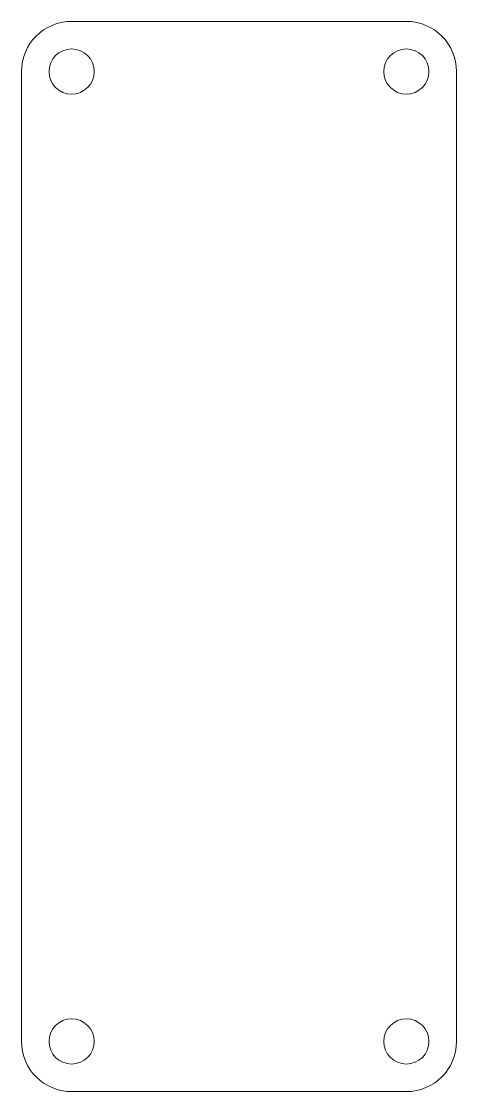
# Model space of a CAD drawing. Header units: millimetres. Extents: x 75.7 to 101.7, y 73.2 to 137.2.
import ezdxf

# ---------------------------------------------------------------- set-up
doc = ezdxf.new("R2010")
doc.units = ezdxf.units.MM
doc.layers.add('VISIBLE', color=7, linetype='Continuous', lineweight=0)

msp = doc.modelspace()

# ---------------------------------------------------------------- linework, layer by layer
at = {"layer": 'VISIBLE'}
for p, q in [((78.652, 137.173), (98.652, 137.173)), ((75.652, 76.173), (75.652, 134.173)), ((101.652, 134.173), (101.652, 76.173)), ((98.652, 73.173), (78.652, 73.173))]:
    msp.add_line(p, q, dxfattribs=at)
for centre in [(78.652, 134.173), (98.652, 134.173), (78.652, 76.173), (98.652, 76.173)]:
    msp.add_circle(centre, 1.35, dxfattribs=at)
for centre, start, end in [((78.652, 134.173), 90, 180), ((98.652, 134.173), 0, 90), ((78.652, 76.173), 180, 270), ((98.652, 76.173), 270, 0)]:
    msp.add_arc(centre, 3, start, end, dxfattribs=at)

doc.saveas('drawing.dxf')
